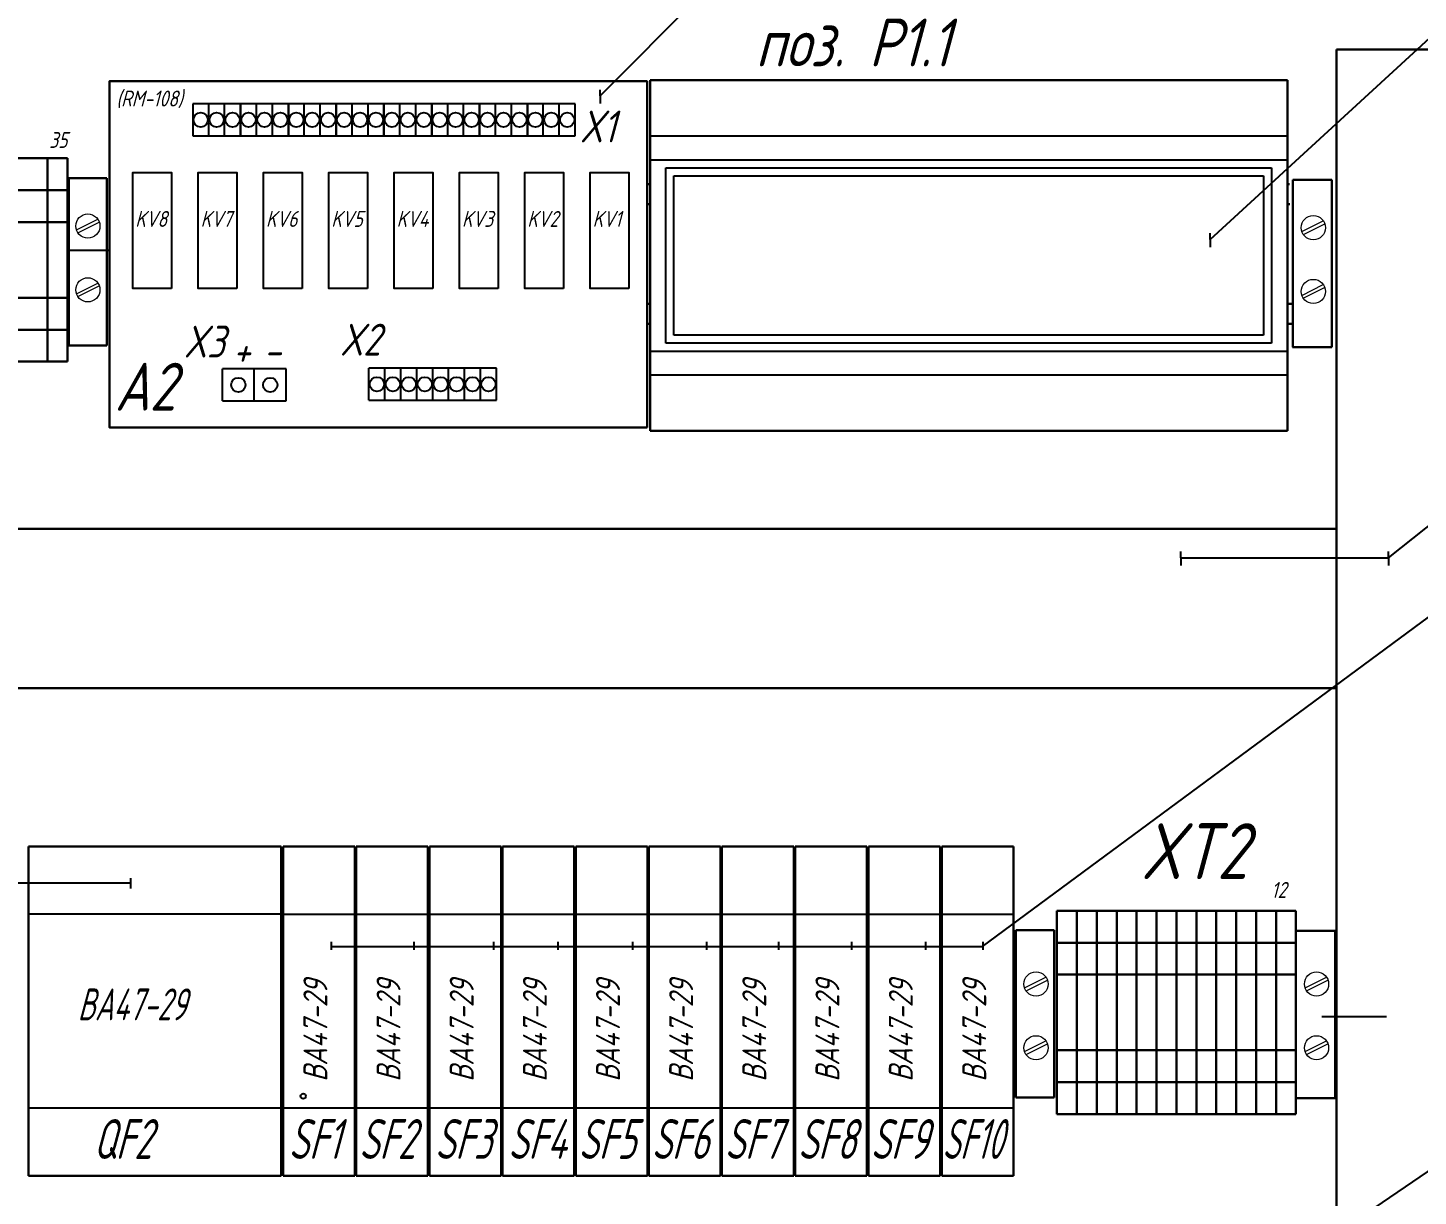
# Model space of a CAD drawing. Header units: millimetres. Extents: x 935 to 2239, y 268 to 862.
# Drawn here: x 1151.3 to 1238.6, y 724.6 to 797.8 of the extents above; entities that cross this region are included whole.
import ezdxf

# ---------------------------------------------------------------- set-up
doc = ezdxf.new("R2010")
doc.units = ezdxf.units.MM
doc.layers.add('ссылки', color=7, linetype='Continuous')
doc.styles.add('GOST тип А', font='GOST_A.TTF', dxfattribs={"oblique": 15})
doc.styles.get("Standard").update_dxf_attribs({"font": 'GOST_A.TTF', "width": 0.8, "oblique": 15, "height": 3})

msp = doc.modelspace()

# ---------------------------------------------------------------- linework, layer by layer
at = {"color": 7}
for p, q in [((1187.2324, 793.5731), (1221.1887, 827.6513)), ((1225.5169, 784.5725), (1255.4731, 812.0606)), ((1190.3722, 794.5707), (1190.3722, 791.0707)), ((1187.2324, 793.5731), (1187.2324, 793.9638)), ((1187.2324, 793.5731), (1187.2324, 793.0886)), ((1164.6744, 793.0735), (1161.6744, 793.0735)), ((1161.6744, 793.0735), (1161.6744, 791.0735)), ((1162.6744, 791.0735), (1162.6744, 793.0735)), ((1163.6744, 791.0735), (1163.6744, 793.0735)), ((1167.6744, 793.0735), (1164.6744, 793.0735)), ((1164.6744, 793.0735), (1164.6744, 791.0735)), ((1164.6744, 791.0735), (1164.6744, 793.0735)), ((1165.6744, 791.0735), (1165.6744, 793.0735)), ((1166.6744, 791.0735), (1166.6744, 793.0735)), ((1170.6744, 793.0735), (1167.6744, 793.0735)), ((1167.6744, 793.0735), (1167.6744, 791.0735)), ((1167.6744, 791.0735), (1167.6744, 793.0735)), ((1168.6744, 791.0735), (1168.6744, 793.0735)), ((1169.6744, 791.0735), (1169.6744, 793.0735)), ((1173.6744, 793.0735), (1170.6744, 793.0735)), ((1170.6744, 793.0735), (1170.6744, 791.0735)), ((1170.6744, 791.0735), (1170.6744, 793.0735)), ((1171.6744, 791.0735), (1171.6744, 793.0735)), ((1172.6744, 791.0735), (1172.6744, 793.0735)), ((1176.6744, 793.0735), (1173.6744, 793.0735)), ((1173.6744, 793.0735), (1173.6744, 791.0735)), ((1173.6744, 791.0735), (1173.6744, 793.0735)), ((1174.6744, 791.0735), (1174.6744, 793.0735)), ((1175.6744, 791.0735), (1175.6744, 793.0735)), ((1179.6744, 793.0735), (1176.6744, 793.0735)), ((1176.6744, 793.0735), (1176.6744, 791.0735)), ((1176.6744, 791.0735), (1176.6744, 793.0735)), ((1177.6744, 791.0735), (1177.6744, 793.0735)), ((1178.6744, 791.0735), (1178.6744, 793.0735)), ((1182.6744, 793.0735), (1179.6744, 793.0735)), ((1179.6744, 793.0735), (1179.6744, 791.0735)), ((1179.6744, 791.0735), (1179.6744, 793.0735)), ((1180.6744, 791.0735), (1180.6744, 793.0735)), ((1181.6744, 791.0735), (1181.6744, 793.0735)), ((1185.6744, 793.0735), (1182.6744, 793.0735)), ((1182.6744, 793.0735), (1182.6744, 791.0735)), ((1182.6744, 791.0735), (1182.6744, 793.0735)), ((1183.6744, 791.0735), (1183.6744, 793.0735)), ((1184.6744, 791.0735), (1184.6744, 793.0735)), ((1185.6744, 791.0735), (1185.6744, 793.0735)), ((1161.6744, 791.0735), (1164.6744, 791.0735)), ((1164.6744, 791.0735), (1167.6744, 791.0735)), ((1167.6744, 791.0735), (1170.6744, 791.0735)), ((1170.6744, 791.0735), (1173.6744, 791.0735)), ((1173.6744, 791.0735), (1176.6744, 791.0735)), ((1176.6744, 791.0735), (1179.6744, 791.0735)), ((1179.6744, 791.0735), (1182.6744, 791.0735)), ((1182.6744, 791.0735), (1185.6744, 791.0735)), ((1190.3722, 791.0707), (1230.3722, 791.0707)), ((1190.3722, 789.5707), (1230.3722, 789.5707)), ((1191.3722, 778.0707), (1191.3722, 789.0707)), ((1191.3722, 789.0707), (1193.8722, 789.0707)), ((1191.6222, 789.0707), (1229.3722, 789.0707)), ((1229.3722, 789.0707), (1229.3722, 778.0707)), ((1156.2929, 788.4106), (1153.8929, 788.4106)), ((1191.8722, 778.5707), (1191.8722, 788.5707)), ((1191.8722, 788.5707), (1195.6222, 788.5707)), ((1192.3722, 788.5707), (1228.8722, 788.5707)), ((1228.8722, 788.5707), (1228.8722, 778.5707)), ((1233.1679, 788.3087), (1230.7072, 788.3087)), ((1233.1146, 788.3087), (1230.7072, 788.3087)), ((1225.5169, 784.5725), (1225.5169, 784.9633)), ((1225.5169, 784.5725), (1225.5169, 784.0881)), ((1153.8864, 783.904), (1156.404, 783.904)), ((1190.3722, 772.5707), (1190.3722, 783.5707)), ((1236.7164, 764.5983), (1255.5991, 779.6072)), ((1228.8722, 778.5707), (1191.8722, 778.5707)), ((1190.3722, 777.5707), (1230.3722, 777.5707)), ((1229.3722, 778.0707), (1191.3722, 778.0707)), ((1165.5379, 776.4481), (1163.5379, 776.4481)), ((1163.5379, 774.4481), (1163.5379, 776.4481)), ((1167.5379, 776.4481), (1165.5379, 776.4481)), ((1165.5379, 774.4481), (1165.5379, 776.4481)), ((1167.5379, 774.4481), (1167.5379, 776.4481)), ((1180.7337, 776.4924), (1172.7337, 776.4924)), ((1172.7337, 774.4924), (1172.7337, 776.4924)), ((1173.7337, 774.4924), (1173.7337, 776.4924)), ((1174.7337, 774.4924), (1174.7337, 776.4924)), ((1175.7337, 774.4924), (1175.7337, 776.4924)), ((1176.7337, 774.4924), (1176.7337, 776.4924)), ((1177.7337, 774.4924), (1177.7337, 776.4924)), ((1178.7337, 774.4924), (1178.7337, 776.4924)), ((1179.7337, 774.4924), (1179.7337, 776.4924)), ((1180.7337, 774.4924), (1180.7337, 776.4924)), ((1190.3722, 772.5707), (1190.3722, 776.0707)), ((1190.3722, 776.0707), (1230.3722, 776.0707)), ((1163.5379, 774.4481), (1165.5379, 774.4481)), ((1165.5379, 774.4481), (1167.5379, 774.4481)), ((1172.7337, 774.4924), (1180.7337, 774.4924)), ((1211.2303, 740.2296), (1255.789, 773.1192)), ((1223.6795, 764.5983), (1223.6795, 764.989)), ((1223.6795, 764.5983), (1236.7164, 764.5983)), ((1223.6795, 764.5983), (1223.6795, 764.5983)), ((1223.6795, 764.5983), (1223.6795, 764.1139)), ((1236.7164, 764.5983), (1236.7164, 764.989)), ((1236.7164, 764.5983), (1236.7164, 764.5983)), ((1236.7164, 764.5983), (1236.7164, 764.1139)), ((1157.7604, 744.5126), (1157.7604, 743.8689)), ((1142.9092, 744.219), (1157.7513, 744.219)), ((1167.2156, 742.2399), (1151.3712, 742.2399)), ((1167.3775, 742.2399), (1171.8775, 742.2399)), ((1171.9354, 742.2399), (1176.4354, 742.2399)), ((1176.5258, 742.2399), (1181.0258, 742.2399)), ((1181.1162, 742.2399), (1185.6162, 742.2399)), ((1185.7065, 742.2399), (1190.2065, 742.2399)), ((1190.2969, 742.2399), (1194.7969, 742.2399)), ((1194.8873, 742.2399), (1199.3873, 742.2399)), ((1199.4777, 742.2399), (1203.9777, 742.2399)), ((1204.0813, 742.2399), (1208.5813, 742.2399)), ((1208.6901, 742.2399), (1213.1901, 742.2399)), ((1233.3689, 741.2109), (1230.9082, 741.2109)), ((1233.3156, 741.2109), (1230.9082, 741.2109)), ((1170.3708, 740.5126), (1170.3708, 740.0126)), ((1170.3708, 740.2296), (1181.6208, 740.2296)), ((1175.5531, 740.5126), (1175.5531, 740.0126)), ((1180.5531, 740.5126), (1180.5531, 740.0126)), ((1181.6208, 740.2296), (1211.2303, 740.2296)), ((1184.5917, 740.5126), (1184.5917, 740.0126)), ((1189.2802, 740.5126), (1189.2802, 740.0126)), ((1193.9223, 740.5126), (1193.9223, 740.0126)), ((1198.4251, 740.5126), (1198.4251, 740.0126)), ((1203.0208, 740.5126), (1203.0208, 740.0126)), ((1207.6629, 740.5126), (1207.6629, 740.0126)), ((1211.2576, 740.5126), (1211.2576, 740.0126)), ((1256.0163, 737.6071), (1190.4298, 692.8883)), ((1232.5256, 735.833), (1236.5984, 735.833)), ((1167.2156, 730.0896), (1151.3712, 730.0896)), ((1171.8442, 730.0896), (1167.3442, 730.0896)), ((1176.4354, 730.0896), (1171.9354, 730.0896)), ((1181.0258, 730.0896), (1176.5258, 730.0896)), ((1185.6162, 730.0896), (1181.1162, 730.0896)), ((1190.2065, 730.0896), (1185.7065, 730.0896)), ((1194.7969, 730.0896), (1190.2969, 730.0896)), ((1199.3873, 730.0896), (1194.8873, 730.0896)), ((1203.9777, 730.0896), (1199.4777, 730.0896)), ((1208.5813, 730.0896), (1204.0813, 730.0896)), ((1213.1901, 730.0896), (1208.6901, 730.0896))]:
    msp.add_line(p, q, dxfattribs=at)
at = {"color": 7, "lineweight": 30}
for p, q in [((1233.4601, 796.4888), (1243.4601, 796.4888)), ((1233.4601, 796.4888), (1233.4601, 602.2077)), ((1190.3722, 794.5707), (1230.3722, 794.5707)), ((1190.3722, 772.5707), (1190.3722, 794.5707)), ((1230.3722, 794.5707), (1230.3722, 772.5707)), ((1153.8075, 789.6606), (1110.0575, 789.6606)), ((1152.5575, 776.9106), (1152.5575, 789.6606)), ((1153.8075, 776.9106), (1153.8075, 789.6606)), ((1153.8929, 777.9106), (1153.8929, 788.4106)), ((1153.8929, 788.4106), (1156.2929, 788.4106)), ((1156.2929, 777.9106), (1156.2929, 788.4106)), ((1190.3147, 788.0356), (1190.162, 788.0356)), ((1230.5022, 788.0356), (1230.3495, 788.0356)), ((1233.1679, 788.3087), (1230.7072, 788.3087)), ((1230.7072, 777.8087), (1230.7072, 788.3087)), ((1230.7072, 777.8087), (1230.7072, 788.3087)), ((1233.1679, 777.8087), (1233.1679, 788.3087)), ((1153.8075, 787.6606), (1110.0575, 787.6606)), ((1190.3359, 786.7856), (1190.1832, 786.7856)), ((1230.5234, 786.7856), (1230.3708, 786.7856)), ((1153.8075, 785.6606), (1110.0575, 785.6606)), ((1110.0575, 780.9106), (1153.8075, 780.9106)), ((1190.3452, 780.5356), (1190.1925, 780.5356)), ((1230.5663, 780.5356), (1230.4136, 780.5356)), ((1230.7291, 780.5356), (1230.5765, 780.5356)), ((1190.3452, 779.2856), (1190.1925, 779.2856)), ((1230.5663, 779.2856), (1230.4136, 779.2856)), ((1230.7291, 779.2856), (1230.5765, 779.2856)), ((1110.0575, 778.9106), (1153.8075, 778.9106)), ((1153.8929, 777.9106), (1156.2929, 777.9106)), ((1233.1561, 777.8087), (1230.6954, 777.8087)), ((1110.0575, 776.9106), (1153.8075, 776.9106)), ((1190.3722, 772.5707), (1230.3722, 772.5707)), ((1107.2101, 766.4275), (1233.4601, 766.4275)), ((1107.2101, 756.4275), (1233.4601, 756.4275)), ((1151.3712, 725.8396), (1151.3712, 746.4899)), ((1151.3712, 746.4899), (1151.3712, 725.8396)), ((1167.2156, 746.4899), (1151.3712, 746.4899)), ((1166.8985, 746.4899), (1167.2156, 746.4899)), ((1167.2156, 725.8396), (1167.2156, 746.4899)), ((1167.345, 725.8396), (1167.345, 746.4899)), ((1167.345, 746.4899), (1171.845, 746.4899)), ((1171.845, 746.4899), (1171.845, 725.8396)), ((1171.9354, 725.8396), (1171.9354, 746.4899)), ((1171.9354, 746.4899), (1176.4354, 746.4899)), ((1176.4354, 746.4899), (1176.4354, 725.8396)), ((1176.5258, 725.8396), (1176.5258, 746.4899)), ((1176.5258, 746.4899), (1181.0258, 746.4899)), ((1181.0258, 746.4899), (1181.0258, 725.8396)), ((1181.1162, 725.8396), (1181.1162, 746.4899)), ((1181.1162, 746.4899), (1185.6162, 746.4899)), ((1185.6162, 746.4899), (1185.6162, 725.8396)), ((1185.7065, 725.8396), (1185.7065, 746.4899)), ((1185.7065, 746.4899), (1190.2065, 746.4899)), ((1190.2065, 746.4899), (1190.2065, 725.8396)), ((1190.2969, 725.8396), (1190.2969, 746.4899)), ((1190.2969, 746.4899), (1194.7969, 746.4899)), ((1194.7969, 746.4899), (1194.7969, 725.8396)), ((1194.8873, 725.8396), (1194.8873, 746.4899)), ((1194.8873, 746.4899), (1199.3873, 746.4899)), ((1199.3873, 746.4899), (1199.3873, 725.8396)), ((1199.4777, 725.8396), (1199.4777, 746.4899)), ((1199.4777, 746.4899), (1203.9777, 746.4899)), ((1203.9777, 746.4899), (1203.9777, 725.8396)), ((1204.0813, 725.8396), (1204.0813, 746.4899)), ((1204.0813, 746.4899), (1208.5813, 746.4899)), ((1208.5813, 746.4899), (1208.5813, 725.8396)), ((1208.6901, 725.8396), (1208.6901, 746.4899)), ((1208.6901, 746.4899), (1213.1901, 746.4899)), ((1213.1901, 746.4899), (1213.1901, 725.8396)), ((1230.9082, 742.4609), (1215.9082, 742.4609)), ((1215.9082, 729.7109), (1215.9082, 742.4609)), ((1215.9082, 729.7109), (1215.9082, 742.4609)), ((1217.1582, 729.7109), (1217.1582, 742.4609)), ((1217.1582, 729.7109), (1217.1582, 742.4609)), ((1218.4082, 729.7109), (1218.4082, 742.4609)), ((1218.4082, 729.7109), (1218.4082, 742.4609)), ((1219.6582, 729.7109), (1219.6582, 742.4609)), ((1219.6582, 729.7109), (1219.6582, 742.4609)), ((1220.9082, 729.7109), (1220.9082, 742.4609)), ((1220.9082, 729.7109), (1220.9082, 742.4609)), ((1222.1582, 729.7109), (1222.1582, 742.4609)), ((1222.1582, 729.7109), (1222.1582, 742.4609)), ((1222.1582, 729.7109), (1222.1582, 742.4609)), ((1223.4082, 729.7109), (1223.4082, 742.4609)), ((1223.4082, 729.7109), (1223.4082, 742.4609)), ((1223.4082, 729.7109), (1223.4082, 742.4609)), ((1224.6582, 729.7109), (1224.6582, 742.4609)), ((1224.6582, 729.7109), (1224.6582, 742.4609)), ((1225.9082, 729.7109), (1225.9082, 742.4609)), ((1225.9082, 729.7109), (1225.9082, 742.4609)), ((1227.1582, 729.7109), (1227.1582, 742.4609)), ((1228.4082, 729.7109), (1228.4082, 742.4609)), ((1229.6582, 729.7109), (1229.6582, 742.4609)), ((1230.9082, 729.7109), (1230.9082, 742.4609)), ((1213.3268, 741.2435), (1215.7268, 741.2435)), ((1213.3336, 741.2435), (1213.3336, 730.7435)), ((1215.7268, 730.7435), (1215.7268, 741.2435)), ((1233.3689, 741.2109), (1230.9082, 741.2109)), ((1233.3689, 730.7109), (1233.3689, 741.2109)), ((1171.845, 729.8396), (1171.845, 740.3396)), ((1171.9354, 729.8396), (1171.9354, 740.3396)), ((1171.9354, 740.3396), (1171.9354, 729.8396)), ((1171.9354, 729.8396), (1171.9354, 740.3396)), ((1171.9354, 729.8396), (1171.9354, 740.3396)), ((1171.9354, 729.8396), (1171.9354, 740.3396)), ((1171.9354, 740.3396), (1171.9354, 729.8396)), ((1171.9354, 729.8396), (1171.9354, 740.3396)), ((1171.9354, 729.8396), (1171.9354, 740.3396)), ((1230.9082, 740.4609), (1215.9082, 740.4609)), ((1167.3289, 739.8977), (1167.22, 739.8977)), ((1204.0813, 739.8977), (1203.9777, 739.8977)), ((1208.6901, 739.8977), (1208.5813, 739.8977)), ((1167.3476, 738.6477), (1167.2388, 738.6477)), ((1204.0813, 738.6477), (1203.9777, 738.6477)), ((1208.6901, 738.6477), (1208.5813, 738.6477)), ((1230.9082, 738.4609), (1215.9082, 738.4609)), ((1215.9082, 733.7109), (1230.9082, 733.7109)), ((1167.3476, 732.3977), (1167.2388, 732.3977)), ((1204.0813, 732.3977), (1203.9777, 732.3977)), ((1208.6901, 732.3977), (1208.5813, 732.3977)), ((1215.9082, 731.7109), (1230.9082, 731.7109)), ((1167.3476, 731.1477), (1167.2388, 731.1477)), ((1208.6901, 731.1477), (1208.5813, 731.1477)), ((1213.3268, 730.7435), (1215.7268, 730.7435)), ((1233.3689, 730.7109), (1230.9689, 730.7109)), ((1215.9082, 729.7109), (1230.9082, 729.7109)), ((1151.3712, 725.8396), (1167.2156, 725.8396)), ((1171.845, 725.8396), (1167.345, 725.8396)), ((1176.4354, 725.8396), (1171.9354, 725.8396)), ((1181.0258, 725.8396), (1176.5258, 725.8396)), ((1185.6162, 725.8396), (1181.1162, 725.8396)), ((1190.2065, 725.8396), (1185.7065, 725.8396)), ((1194.7969, 725.8396), (1190.2969, 725.8396)), ((1199.3873, 725.8396), (1194.8873, 725.8396)), ((1203.9777, 725.8396), (1199.4777, 725.8396)), ((1208.5813, 725.8396), (1204.0813, 725.8396)), ((1213.1901, 725.8396), (1208.6901, 725.8396))]:
    msp.add_line(p, q, dxfattribs=at)
at = {"color": 7, "linetype": 'Continuous', "lineweight": 0}
for p, q in [((1154.374, 785.1675), (1155.7199, 785.8382)), ((1154.4659, 784.9831), (1155.8118, 785.6537)), ((1231.2777, 785.0656), (1232.6236, 785.7362)), ((1231.3696, 784.8811), (1232.7155, 785.5517)), ((1154.374, 781.1675), (1155.7199, 781.8382)), ((1154.4659, 780.9831), (1155.8118, 781.6537)), ((1231.2659, 781.0656), (1232.6118, 781.7362)), ((1231.3578, 780.8811), (1232.7037, 781.5517)), ((1213.8743, 737.626), (1215.2202, 738.2966)), ((1213.8743, 737.626), (1215.2202, 738.2966)), ((1231.4787, 737.626), (1232.8246, 738.2966)), ((1213.9662, 737.4415), (1215.3121, 738.1122)), ((1213.9662, 737.4415), (1215.3121, 738.1122)), ((1231.5706, 737.4415), (1232.9165, 738.1122)), ((1213.8743, 733.626), (1215.2202, 734.2966)), ((1213.9662, 733.4415), (1215.3121, 734.1122)), ((1231.4787, 733.626), (1232.8246, 734.2966)), ((1231.5706, 733.4415), (1232.9165, 734.1122))]:
    msp.add_line(p, q, dxfattribs=at)
at = {"color": 7, "lineweight": 30}
msp.add_lwpolyline([(1190.1829, 772.7775), (1156.4472, 772.7775), (1156.4472, 794.4988), (1190.1829, 794.4988)], close=True, dxfattribs=at)
at = {"color": 7}
for points in [[(1160.3343, 781.489), (1157.9079, 781.489), (1157.9079, 788.7632), (1160.3343, 788.7632)], [(1164.4343, 781.489), (1162.0079, 781.489), (1162.0079, 788.7632), (1164.4343, 788.7632)], [(1168.5343, 781.489), (1166.1079, 781.489), (1166.1079, 788.7632), (1168.5343, 788.7632)], [(1172.6343, 781.489), (1170.2079, 781.489), (1170.2079, 788.7632), (1172.6343, 788.7632)], [(1176.7343, 781.489), (1174.3079, 781.489), (1174.3079, 788.7632), (1176.7343, 788.7632)], [(1180.8343, 781.489), (1178.4079, 781.489), (1178.4079, 788.7632), (1180.8343, 788.7632)], [(1184.9343, 781.489), (1182.5079, 781.489), (1182.5079, 788.7632), (1184.9343, 788.7632)], [(1189.0343, 781.489), (1186.6079, 781.489), (1186.6079, 788.7632), (1189.0343, 788.7632)]]:
    msp.add_lwpolyline(points, close=True, dxfattribs=at)
for centre, radius in [((1162.1744, 792.0735), 0.45), ((1163.1744, 792.0735), 0.45), ((1164.1744, 792.0735), 0.45), ((1165.1744, 792.0735), 0.45), ((1166.1744, 792.0735), 0.45), ((1167.1744, 792.0735), 0.45), ((1168.1744, 792.0735), 0.45), ((1169.1744, 792.0735), 0.45), ((1170.1744, 792.0735), 0.45), ((1171.1744, 792.0735), 0.45), ((1172.1744, 792.0735), 0.45), ((1173.1744, 792.0735), 0.45), ((1174.1744, 792.0735), 0.45), ((1175.1744, 792.0735), 0.45), ((1176.1744, 792.0735), 0.45), ((1177.1744, 792.0735), 0.45), ((1178.1744, 792.0735), 0.45), ((1179.1744, 792.0735), 0.45), ((1180.1744, 792.0735), 0.45), ((1181.1744, 792.0735), 0.45), ((1182.1744, 792.0735), 0.45), ((1183.1744, 792.0735), 0.45), ((1184.1744, 792.0735), 0.45), ((1185.1744, 792.0735), 0.45), ((1164.5379, 775.4481), 0.45), ((1166.5379, 775.4481), 0.45), ((1173.2337, 775.4924), 0.45), ((1174.2337, 775.4924), 0.45), ((1175.2337, 775.4924), 0.45), ((1176.2337, 775.4924), 0.45), ((1177.2337, 775.4924), 0.45), ((1178.2337, 775.4924), 0.45), ((1179.2337, 775.4924), 0.45), ((1180.2337, 775.4924), 0.45), ((1168.607, 730.8307), 0.1635)]:
    msp.add_circle(centre, radius, dxfattribs=at)
at = {"color": 7, "linetype": 'Continuous', "lineweight": 0}
for centre in [(1155.0929, 785.4106), (1231.9966, 785.3087), (1155.0929, 781.4106), (1231.9966, 781.3087), (1214.5932, 737.8691), (1214.5932, 737.8691), (1232.1976, 737.8691), (1214.5932, 733.8691), (1214.5932, 733.8691), (1232.1976, 733.8691)]:
    msp.add_circle(centre, 0.7589, dxfattribs=at)

# ---------------------------------------------------------------- texts
at = {"color": 7, "linetype": 'Continuous', "lineweight": 0, "oblique": 15}
for s, height, p in [('поз. Р1.1', 3, (1196.9984, 795.4233)), ('(RM-108)', 1, (1156.8775, 792.9096)), ('X1', 2, (1185.9629, 790.6567)), ('35', 1, (1152.6594, 790.3097)), ('KV8', 1, (1158.0676, 785.357)), ('KV7', 1, (1162.1676, 785.357)), ('KV6', 1, (1166.2676, 785.357)), ('KV5', 1, (1170.3676, 785.357)), ('KV4', 1, (1174.4676, 785.357)), ('KV3', 1, (1178.5676, 785.357)), ('KV2', 1, (1182.6676, 785.357)), ('KV1', 1, (1186.7676, 785.357)), ('X2', 2, (1170.9075, 777.2849)), ('X3', 2, (1161.1052, 777.1629)), ('+', 2, (1164.1682, 776.6042)), ('-', 2, (1166.0886, 776.6042))]:
    msp.add_text(s, height=height, dxfattribs=at).set_placement(p)
at = {"color": 7, "lineweight": 0, "oblique": 15}
msp.add_text('A2', height=3, dxfattribs=at).set_placement((1156.7824, 773.8352))
at = {"color": 7, "style": 'GOST тип А', "oblique": 15}
msp.add_text('XT2', height=3.5, dxfattribs=at).set_placement((1221.1723, 744.454))
at = {"color": 7, "lineweight": 0, "style": 'GOST тип А', "oblique": 15}
for p in [(1170.1216, 731.735), (1174.712, 731.735), (1179.3024, 731.735), (1183.8928, 731.735), (1188.4832, 731.735), (1193.0735, 731.735), (1197.6639, 731.735), (1202.2543, 731.735), (1206.8579, 731.735), (1211.4667, 731.735)]:
    msp.add_text('ВА47-29', height=1.5, rotation=90, dxfattribs=at).set_placement(p)
at = {"color": 7, "oblique": 15, "width": 0.8}
msp.add_text('ВA47-29', height=2, dxfattribs=at).set_placement((1154.4458, 735.5896))
at = {"color": 7, "style": 'GOST тип А', "oblique": 15}
for s, width, p in [('QF2', 0.8, (1155.4298, 726.8985)), ('SF1', 0.8, (1167.694, 726.8985)), ('SF2', 0.8, (1172.109, 726.8985)), ('SF3', 0.8, (1176.8748, 726.8985)), ('SF4', 0.8, (1181.4652, 726.8985)), ('SF5', 0.8, (1185.8802, 726.8985)), ('SF6', 0.8, (1190.4706, 726.8985)), ('SF7', 0.8, (1195.061, 726.8985)), ('SF8', 0.8, (1199.6514, 726.8985)), ('SF9', 0.8, (1204.211, 726.8985)), ('SF10', 0.7, (1208.7069, 726.8985))]:
    msp.add_text(s, height=2.5, dxfattribs=dict(at, width=width)).set_placement(p)
at = {"layer": 'ссылки', "color": 7, "style": 'GOST тип А', "oblique": 15}
msp.add_text('12', height=1, dxfattribs=at).set_placement((1229.3513, 743.2692))

doc.saveas('drawing.dxf')
